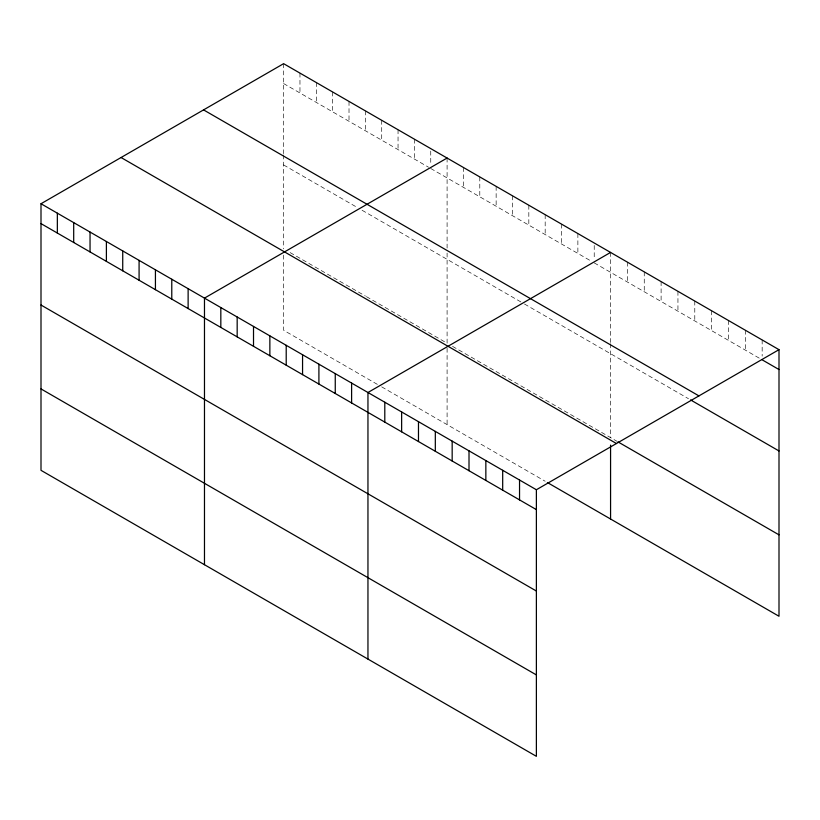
<?xml version="1.0" encoding="UTF-8"?>
<svg xmlns="http://www.w3.org/2000/svg" width="820" height="820" viewBox="0 0 820 820"><rect width="100%" height="100%" fill="white"/><g stroke="black" fill="none" stroke-linecap="round" stroke-linejoin="round"><path stroke-width="0.61" stroke-dasharray="4.1 3.07" d="M283.617 83.548L428.573 167.229M430.746 168.489L592.04 261.611M594.223 262.871L760.048 358.606M283.617 164.953L357.725 207.747M362.091 210.258L523.385 303.38M524.472 304.015L688.472 398.694M290.157 252.611L365.361 296.03M366.448 296.656L447.095 343.221L447.095 253.072M452.548 346.368L616.886 441.252M377.343 384.365L283.617 330.255L283.617 253.851M381.71 386.876L545.177 481.258M762.159 339.952L762.159 356.095M745.318 330.224L745.318 350.099M728.467 320.497L728.467 340.372M711.627 310.78L711.627 330.655M694.786 301.053L694.786 320.928M677.945 291.325L677.945 311.2M661.104 281.608L661.104 301.483M644.253 271.881L644.253 291.756M627.413 262.154L627.413 282.029M610.572 252.427L610.572 342.452M610.572 343.703L610.572 437.603M594.223 245.477L594.223 259.14M577.874 233.556L577.874 253.431M561.526 224.116L561.526 243.991M545.177 214.676L545.177 234.551M528.828 205.236L528.828 225.121M512.49 195.806L512.49 215.68M496.141 186.365L496.141 206.24M479.792 176.925L479.792 196.8M463.443 167.485L463.443 187.36M447.095 158.045L447.095 248.07M447.095 348.233L447.095 424.637M430.746 151.095L430.746 164.758M414.397 139.174L414.397 159.049M398.048 129.734L398.048 149.609M381.71 120.294L381.71 140.169M365.361 110.864L365.361 130.739M349.012 101.424L349.012 121.298M332.664 91.983L332.664 111.858M316.315 82.543L316.315 102.418M299.966 73.103L299.966 92.978M283.617 63.673L283.617 153.688M283.617 154.939L283.617 248.839"/><path stroke-width="1.23" d="M41 203.739L536.382 489.745L536.382 756.327L41 470.331L41 203.739L283.617 63.673L779 349.668L779 616.261L547.36 482.519M447.095 158.045L204.477 298.121L204.477 564.713M610.572 252.427L367.954 392.503L367.954 659.085M536.382 489.745L779 349.668M762.159 359.826L779 369.543M203.555 109.89L698.937 395.896M690.573 399.914L779 450.959M617.942 441.857L779 534.845M121.063 157.522L616.445 443.528M41 223.614L536.382 509.62M41 305.03L536.382 591.035M41 388.916L536.382 674.921M610.572 445.116L610.572 519.019M519.542 480.028L519.542 499.903M502.691 470.301L502.691 490.175M485.85 460.573L485.85 480.448M469.009 450.856L469.009 470.731M452.168 441.129L452.168 461.004M435.317 431.402L435.317 451.277M418.477 421.675L418.477 441.549M401.636 411.958L401.636 431.832M384.795 402.231L384.795 422.105M351.606 383.073L351.606 402.948M335.257 373.633L335.257 393.508M318.908 364.193L318.908 384.067M302.559 354.752L302.559 374.627M286.211 345.312L286.211 365.187M269.862 335.882L269.862 355.757M253.513 326.442L253.513 346.317M237.175 317.002L237.175 336.877M220.826 307.561L220.826 327.436M188.128 288.691L188.128 308.566M171.78 279.251L171.78 299.126M155.431 269.811L155.431 289.685M139.082 260.37L139.082 280.245M122.733 250.93L122.733 270.805M106.395 241.5L106.395 261.375M90.046 232.06L90.046 251.935M73.698 222.62L73.698 242.494M57.349 213.179L57.349 233.054"/></g></svg>
